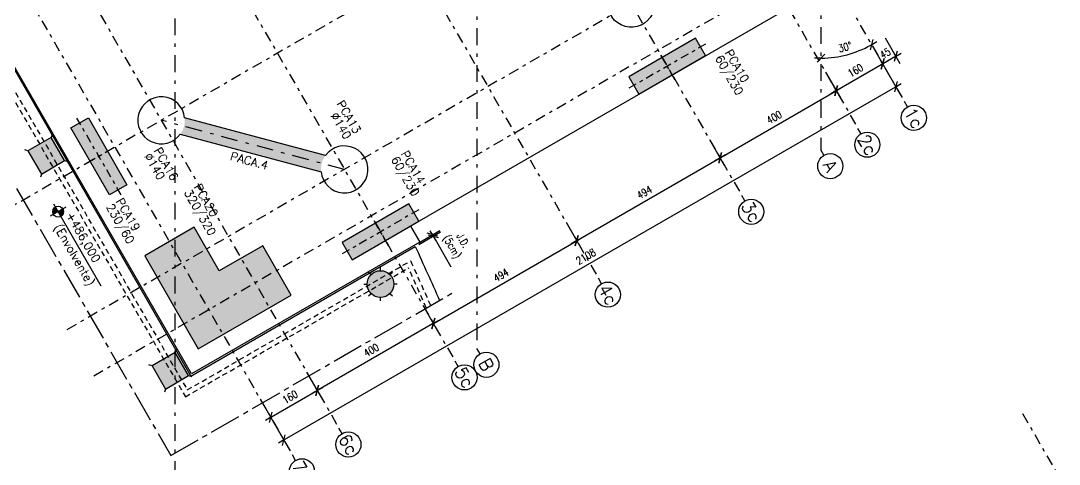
# Model space of a CAD drawing. Header units: metres. Extents: x 661733 to 661987, y 8168511 to 8168781.
# Drawn here: x 661874.62 to 661905.6, y 8168692.68 to 8168705.9 of the extents above; entities that cross this region are included whole.
import ezdxf
from ezdxf.enums import TextEntityAlignment as Align

# ---------------------------------------------------------------- set-up
doc = ezdxf.new("R2010")
doc.units = ezdxf.units.M
doc.header["$MEASUREMENT"] = 0
for name, pattern in [('SPX-CAMPANARIO$0$CENTER2', [1.125, 0.75, -0.125, 0.125, -0.125]), ('SPX-CAMPANARIO$0$DASHDOT2', [0.5, 0.25, -0.125, 0, -0.125]), ('SPX-CAMPANARIO$0$HIDDEN2', [0.1875, 0.125, -0.0625])]:
    doc.linetypes.add(name, pattern=pattern)
doc.layers.get('0').update_dxf_attribs({"linetype": 'CONTINUOUS'})
doc.layers.get('Defpoints').update_dxf_attribs({"linetype": 'CONTINUOUS'})
for name, color, linetype in [('SPX-CAMPANARIO$0$SP 00 Me1', 9, 'SPX-CAMPANARIO$0$DASHDOT2'), ('SPX-CAMPANARIO$0$SP0Me1', 9, 'SPX-CAMPANARIO$0$DASHDOT2'), ('SPX-CAMPANARIO$0$SP1CRT1', 3, 'CONTINUOUS'), ('SPX-CAMPANARIO$0$SP1INV1', 5, 'SPX-CAMPANARIO$0$HIDDEN2'), ('SPX-CAMPANARIO$0$SP1VST2', 1, 'CONTINUOUS'), ('SPX-CAMPANARIO$0$SP3HT2', 254, 'CONTINUOUS'), ('SPX-CAMPANARIO$0$SP4DIM1', 5, 'CONTINUOUS'), ('SPX-CAMPANARIO$0$SP4TN 1', 5, 'CONTINUOUS'), ('SPX-CAMPANARIO$0$SP4TXT 2', 2, 'CONTINUOUS')]:
    doc.layers.add(name, color=color, linetype=linetype)
doc.styles.add('SPX-CAMPANARIO$0$SP_T-Geral', font='romans.shx')
doc.styles.add('SPX-CAMPANARIO$0$SP_TD_w.8', font='romans.shx', dxfattribs={"width": 0.8})
doc.dimstyles.new('SPX-CAMPANARIO$0$SP_D125cm_18', dxfattribs={"dimtxt": 0.225, "dimasz": 0.025, "dimexe": 0.25, "dimexo": 0.125, "dimgap": 0.125, "dimtad": 1, "dimdec": 1, "dimlfac": 100, "dimdsep": 46, "dimtxsty": 'SPX-CAMPANARIO$0$SP_TD_w.8', "dimblk": 'SPX-CAMPANARIO$0$TIC', "dimcen": 0.0125, "dimdle": 0.125, "dimclrt": 2, "dimadec": 3, "dimazin": 2, "dimtfac": 1, "dimtdec": 1, "dimtmove": 0, "dimatfit": 3, "dimfxl": 0.2, "dimtolj": 1, "dimtzin": 0, "dimarcsym": 0})

# ---------------------------------------------------------------- blocks, each defined once
blk = doc.blocks.new('SPX-CAMPANARIO$0$SP_P_L')
at = {"layer": 'SPX-CAMPANARIO$0$SP3HT2', "ltscale": 10}
h = blk.add_hatch(color=256, dxfattribs=at)
h.dxf.hatch_style = 1
h.paths.add_polyline_path([(-2.349999999976717, 0.8500000089406967), (0.8499999999767169, 0.8500000089406967), (0.8499999999767169, -2.349999991245568), (-0.8499999999767169, -2.349999991245568), (-0.8499999999767169, -0.8499999912455678), (-2.349999999976717, -0.8499999921768904)])
at = {"layer": 'SPX-CAMPANARIO$0$SP1CRT1', "ltscale": 10}
blk.add_lwpolyline([(-2.349999999976717, 0.8500000089406967), (0.8499999999767169, 0.8500000089406967), (0.8499999999767169, -2.349999991245568), (-0.8499999999767169, -2.349999991245568), (-0.8499999999767169, -0.8499999912455678), (-2.349999999976717, -0.8499999921768904), (-2.349999999976717, 0.8500000089406967)], dxfattribs=at)
blk = doc.blocks.new('*U61')
at = {"layer": 'SPX-CAMPANARIO$0$SP 00 Me1', "color": 0, "linetype": 'Continuous'}
blk.add_line((8.374916364184052e-15, -0.1500000000000909), (0, 0), dxfattribs=at)
blk.add_circle((2.512474909253946e-14, -0.4500000000000455), 0.3, dxfattribs=at)
at = {"layer": 'SPX-CAMPANARIO$0$SP 00 Me1', "color": 0, "linetype": 'Continuous', "style": 'SPX-CAMPANARIO$0$SP_T-Geral'}
blk.add_attdef('EIXO?', text='', height=0.3, dxfattribs=at).set_placement((2.512474909253692e-14, -0.45), align=Align.MIDDLE_CENTER)
blk = doc.blocks.new('SPX-CAMPANARIO$0$TIC')
at = {"color": 2, "linetype": 'Continuous'}
blk.add_line((4.59619407771256, 4.596194077712564), (-4.596194077712553, -4.596194077712553), dxfattribs=at)
at = {"color": 5}
blk.add_line((-1, 0), (7.5, 0), dxfattribs=at)
blk = doc.blocks.new('*D84')
at = {"layer": 'Defpoints', "color": 0, "linetype": 'Continuous', "transparency": 16777216}
for p in [(13.48399029725782, -8.939339834902952), (14.24376710479954, -8.939339834902952), (13.48399029711001, -10.53933983918704)]:
    blk.add_point(p, dxfattribs=at)
at = {"layer": 'SPX-CAMPANARIO$0$SP4DIM1', "color": 0, "linetype": 'Continuous', "lineweight": -2, "transparency": 16777216}
for p, q in [((13.60899029725782, -8.939339834902952), (14.49376710479954, -8.939339834902952)), ((14.24376710479954, -10.51433983918704), (14.24376710479954, -8.964339834902953)), ((13.60899029711001, -10.53933983918704), (14.49376710479954, -10.53933983918704))]:
    blk.add_line(p, q, dxfattribs=at)
at = {"layer": 'SPX-CAMPANARIO$0$SP4DIM1', "color": 0, "linetype": 'Continuous', "lineweight": -2, "transparency": 16777216, "xscale": 0.025, "yscale": 0.025, "zscale": 0.025}
for p, rotation in [((14.24376710479954, -8.939339834902952), 90), ((14.24376710479954, -10.53933983918704), 270)]:
    blk.add_blockref('SPX-CAMPANARIO$0$TIC', p, dxfattribs=dict(at, rotation=rotation))
at = {"layer": 'SPX-CAMPANARIO$0$SP4DIM1', "color": 2, "linetype": 'Continuous', "transparency": 16777216, "insert": (14.00626710479954, -9.739339837044996), "char_height": 0.225, "attachment_point": 5, "rotation": 90, "style": 'SPX-CAMPANARIO$0$SP_TD_w.8'}
blk.add_mtext('\\A1;160', dxfattribs=at)
blk = doc.blocks.new('*D85')
at = {"layer": 'Defpoints', "color": 0, "linetype": 'Continuous', "transparency": 16777216}
for p in [(13.48399030228395, -4.939339837696919), (13.48399029725782, -8.939339834902952), (14.24376710479954, -8.939339834902952)]:
    blk.add_point(p, dxfattribs=at)
at = {"layer": 'SPX-CAMPANARIO$0$SP4DIM1', "color": 0, "linetype": 'Continuous', "lineweight": -2, "transparency": 16777216}
for p, q in [((13.60899030228395, -4.939339837696919), (14.49376710479954, -4.939339837696918)), ((14.24376710479954, -4.964339837696919), (14.24376710479954, -8.914339834902952)), ((13.60899029725782, -8.939339834902952), (14.49376710479954, -8.939339834902952))]:
    blk.add_line(p, q, dxfattribs=at)
at = {"layer": 'SPX-CAMPANARIO$0$SP4DIM1', "color": 0, "linetype": 'Continuous', "lineweight": -2, "transparency": 16777216, "xscale": 0.025, "yscale": 0.025, "zscale": 0.025}
for p, rotation in [((14.24376710479954, -4.939339837696918), 90), ((14.24376710479954, -8.939339834902952), 270)]:
    blk.add_blockref('SPX-CAMPANARIO$0$TIC', p, dxfattribs=dict(at, rotation=rotation))
at = {"layer": 'SPX-CAMPANARIO$0$SP4DIM1', "color": 2, "linetype": 'Continuous', "transparency": 16777216, "insert": (14.00626710479954, -6.939339836299939), "char_height": 0.225, "attachment_point": 5, "rotation": 90, "style": 'SPX-CAMPANARIO$0$SP_TD_w.8'}
blk.add_mtext('\\A1;400', dxfattribs=at)
blk = doc.blocks.new('*D86')
at = {"layer": 'Defpoints', "color": 0, "linetype": 'Continuous', "transparency": 16777216}
for p in [(13.48399030274024, -8.14971199663246e-09), (14.24376711082874, -8.14971187445103e-09), (13.48399030228395, -4.939339837696919)]:
    blk.add_point(p, dxfattribs=at)
at = {"layer": 'SPX-CAMPANARIO$0$SP4DIM1', "color": 0, "linetype": 'Continuous', "lineweight": -2, "transparency": 16777216}
for p, q in [((13.60899030274024, -8.149711976530927e-09), (14.49376711082874, -8.149711834247963e-09)), ((14.24376711082875, -4.914339837696918), (14.24376711082874, -0.02500000814971188)), ((13.60899030228395, -4.939339837696919), (14.49376711082875, -4.939339837696918))]:
    blk.add_line(p, q, dxfattribs=at)
at = {"layer": 'SPX-CAMPANARIO$0$SP4DIM1', "color": 0, "linetype": 'Continuous', "lineweight": -2, "transparency": 16777216, "xscale": 0.025, "yscale": 0.025, "zscale": 0.025}
for p, rotation in [((14.24376711082874, -8.14971187445103e-09), 90), ((14.24376711082875, -4.939339837696918), 270)]:
    blk.add_blockref('SPX-CAMPANARIO$0$TIC', p, dxfattribs=dict(at, rotation=rotation))
at = {"layer": 'SPX-CAMPANARIO$0$SP4DIM1', "color": 2, "linetype": 'Continuous', "transparency": 16777216, "insert": (14.00626711082874, -2.469669922923319), "char_height": 0.225, "attachment_point": 5, "rotation": 90, "style": 'SPX-CAMPANARIO$0$SP_TD_w.8'}
blk.add_mtext('\\A1;494', dxfattribs=at)
blk = doc.blocks.new('*D87')
at = {"layer": 'Defpoints', "color": 0, "linetype": 'Continuous', "transparency": 16777216}
for p in [(13.48399030319654, 4.93933982158227), (14.24376711268202, 4.939339821582271), (13.48399030274024, -8.14971176621029e-09)]:
    blk.add_point(p, dxfattribs=at)
at = {"layer": 'SPX-CAMPANARIO$0$SP4DIM1', "color": 0, "linetype": 'Continuous', "lineweight": -2, "transparency": 16777216}
for p, q in [((13.60899030319654, 4.93933982158227), (14.49376711268202, 4.939339821582271)), ((14.24376711268202, 0.02499999185028837), (14.24376711268202, 4.914339821582271)), ((13.60899030274024, -8.149711746108757e-09), (14.49376711268202, -8.149711603825794e-09))]:
    blk.add_line(p, q, dxfattribs=at)
at = {"layer": 'SPX-CAMPANARIO$0$SP4DIM1', "color": 0, "linetype": 'Continuous', "lineweight": -2, "transparency": 16777216, "xscale": 0.025, "yscale": 0.025, "zscale": 0.025}
for p, rotation in [((14.24376711268202, 4.939339821582271), 90), ((14.24376711268202, -8.149711644028861e-09), 270)]:
    blk.add_blockref('SPX-CAMPANARIO$0$TIC', p, dxfattribs=dict(at, rotation=rotation))
at = {"layer": 'SPX-CAMPANARIO$0$SP4DIM1', "color": 2, "linetype": 'Continuous', "transparency": 16777216, "insert": (14.00626711268202, 2.469669906716275), "char_height": 0.225, "attachment_point": 5, "rotation": 90, "style": 'SPX-CAMPANARIO$0$SP_TD_w.8'}
blk.add_mtext('\\A1;494', dxfattribs=at)
blk = doc.blocks.new('*D88')
at = {"layer": 'Defpoints', "color": 0, "linetype": 'Continuous', "transparency": 16777216}
for p in [(13.48399030791922, 8.939339820589357), (14.24376711685793, 8.939339820589357), (13.4839903075497, 4.93933982158227)]:
    blk.add_point(p, dxfattribs=at)
at = {"layer": 'SPX-CAMPANARIO$0$SP4DIM1', "color": 0, "linetype": 'Continuous', "lineweight": -2, "transparency": 16777216}
for p, q in [((13.60899030791922, 8.939339820589357), (14.49376711685793, 8.939339820589357)), ((14.24376711685793, 4.964339821582271), (14.24376711685793, 8.914339820589356)), ((13.6089903075497, 4.93933982158227), (14.49376711685793, 4.939339821582271))]:
    blk.add_line(p, q, dxfattribs=at)
at = {"layer": 'SPX-CAMPANARIO$0$SP4DIM1', "color": 0, "linetype": 'Continuous', "lineweight": -2, "transparency": 16777216, "xscale": 0.025, "yscale": 0.025, "zscale": 0.025}
for p, rotation in [((14.24376711685793, 8.939339820589357), 90), ((14.24376711685793, 4.939339821582271), 270)]:
    blk.add_blockref('SPX-CAMPANARIO$0$TIC', p, dxfattribs=dict(at, rotation=rotation))
at = {"layer": 'SPX-CAMPANARIO$0$SP4DIM1', "color": 2, "linetype": 'Continuous', "transparency": 16777216, "insert": (14.00626711685793, 6.939339821085809), "char_height": 0.225, "attachment_point": 5, "rotation": 90, "style": 'SPX-CAMPANARIO$0$SP_TD_w.8'}
blk.add_mtext('\\A1;400', dxfattribs=at)
blk = doc.blocks.new('*D89')
at = {"layer": 'Defpoints', "color": 0, "linetype": 'Continuous', "transparency": 16777216}
for p in [(13.48399030984539, 10.53933982207947), (14.24376711793706, 10.53933982207947), (13.48399031024753, 8.939339820589357)]:
    blk.add_point(p, dxfattribs=at)
at = {"layer": 'SPX-CAMPANARIO$0$SP4DIM1', "color": 0, "linetype": 'Continuous', "lineweight": -2, "transparency": 16777216}
for p, q in [((13.60899030984539, 10.53933982207947), (14.49376711793706, 10.53933982207947)), ((14.24376711793706, 8.964339820589357), (14.24376711793706, 10.51433982207947)), ((13.60899031024753, 8.939339820589357), (14.49376711793706, 8.939339820589357))]:
    blk.add_line(p, q, dxfattribs=at)
at = {"layer": 'SPX-CAMPANARIO$0$SP4DIM1', "color": 0, "linetype": 'Continuous', "lineweight": -2, "transparency": 16777216, "xscale": 0.025, "yscale": 0.025, "zscale": 0.025}
for p, rotation in [((14.24376711793706, 10.53933982207947), 90), ((14.24376711793706, 8.939339820589357), 270)]:
    blk.add_blockref('SPX-CAMPANARIO$0$TIC', p, dxfattribs=dict(at, rotation=rotation))
at = {"layer": 'SPX-CAMPANARIO$0$SP4DIM1', "color": 2, "linetype": 'Continuous', "transparency": 16777216, "insert": (14.00626711793706, 9.73933982133441), "char_height": 0.225, "attachment_point": 5, "rotation": 90, "style": 'SPX-CAMPANARIO$0$SP_TD_w.8'}
blk.add_mtext('\\A1;160', dxfattribs=at)
blk = doc.blocks.new('*D90')
at = {"layer": 'Defpoints', "color": 0, "linetype": 'Continuous', "transparency": 16777216}
for p in [(14.2667429655373, 10.53933982155154), (15.02651978441712, 10.53933982155154), (14.26674296359006, -10.53933983971497)]:
    blk.add_point(p, dxfattribs=at)
at = {"layer": 'SPX-CAMPANARIO$0$SP4DIM1', "color": 0, "linetype": 'Continuous', "lineweight": -2, "transparency": 16777216}
for p, q in [((14.3917429655373, 10.53933982155154), (15.27651978441712, 10.53933982155154)), ((15.02651978441712, -10.51433983971497), (15.02651978441712, 10.51433982155154)), ((14.39174296359006, -10.53933983971497), (15.27651978441712, -10.53933983971497))]:
    blk.add_line(p, q, dxfattribs=at)
at = {"layer": 'SPX-CAMPANARIO$0$SP4DIM1', "color": 0, "linetype": 'Continuous', "lineweight": -2, "transparency": 16777216, "xscale": 0.025, "yscale": 0.025, "zscale": 0.025}
for p, rotation in [((15.02651978441712, 10.53933982155154), 90), ((15.02651978441712, -10.53933983971497), 270)]:
    blk.add_blockref('SPX-CAMPANARIO$0$TIC', p, dxfattribs=dict(at, rotation=rotation))
at = {"layer": 'SPX-CAMPANARIO$0$SP4DIM1', "color": 2, "linetype": 'Continuous', "transparency": 16777216, "insert": (14.78901978441712, -9.081716714834616e-09), "char_height": 0.225, "attachment_point": 5, "rotation": 90, "style": 'SPX-CAMPANARIO$0$SP_TD_w.8'}
blk.add_mtext('\\A1;2108', dxfattribs=at)
blk = doc.blocks.new('*D91')
at = {"layer": 'Defpoints', "color": 0, "linetype": 'Continuous', "transparency": 16777216}
for p in [(10.53933982830495, 15.53933982923627), (12.40270331296169, 15.53933982830494), (11.19980247199786, 14.12650588083044), (-5.020952300990981, -14.63931541889906), (10.53933982830495, -14.63931541889906)]:
    blk.add_point(p, dxfattribs=at)
at = {"layer": 'SPX-CAMPANARIO$0$SP4DIM1', "color": 0, "linetype": 'Continuous', "lineweight": -2, "transparency": 16777216}
blk.add_arc((10.53933982830495, 12.3118997635086), 1.931063506137405, 60.74176849085688, 89.25823025154367, dxfattribs=at)
at = {"layer": 'SPX-CAMPANARIO$0$SP4DIM1', "color": 0, "linetype": 'Continuous', "lineweight": -2, "transparency": 16777216, "xscale": 0.025, "yscale": 0.025, "zscale": 0.025}
for p, rotation in [((10.53933982830495, 14.242963269646), 179.6291151257718), ((11.50487161808048, 13.98424979495194), 330.3708836166287)]:
    blk.add_blockref('SPX-CAMPANARIO$0$TIC', p, dxfattribs=dict(at, rotation=rotation))
at = {"layer": 'SPX-CAMPANARIO$0$SP4DIM1', "color": 2, "linetype": 'Continuous', "transparency": 16777216, "insert": (11.10060538719584, 14.40657125387501), "char_height": 0.225, "attachment_point": 5, "rotation": 344.99999937120026, "style": 'SPX-CAMPANARIO$0$SP_TD_w.8'}
blk.add_mtext('\\A1;30°', dxfattribs=at)
blk = doc.blocks.new('*D92')
at = {"layer": 'Defpoints', "color": 0, "linetype": 'Continuous', "transparency": 16777216}
for p in [(1.895115945769265, 15.53933982830494), (-14.63931542541832, 10.53933983085618), (15.53933983109891, 10.53933982271701), (13.39672653883932, 9.505170608980052), (15.53933983016759, 7.661843483356268)]:
    blk.add_point(p, dxfattribs=at)
at = {"layer": 'SPX-CAMPANARIO$0$SP4DIM1', "color": 0, "linetype": 'Continuous', "lineweight": -2, "transparency": 16777216}
blk.add_arc((10.55536997732336, 10.53933982406118), 3.023708497043206, 330.473722401157, 359.5262775443127, dxfattribs=at)
at = {"layer": 'SPX-CAMPANARIO$0$SP4DIM1', "color": 0, "linetype": 'Continuous', "lineweight": -2, "transparency": 16777216, "xscale": 0.025, "yscale": 0.025, "zscale": 0.025}
for p, rotation in [((13.57907847436657, 10.53933982324569), 89.76313876443008), ((13.17397834837051, 9.027485573753598), 240.2368611810396)]:
    blk.add_blockref('SPX-CAMPANARIO$0$TIC', p, dxfattribs=dict(at, rotation=rotation))
at = {"layer": 'SPX-CAMPANARIO$0$SP4DIM1', "color": 2, "linetype": 'Continuous', "transparency": 16777216, "insert": (13.24664072170028, 9.81821600011925), "char_height": 0.225, "attachment_point": 5, "rotation": 74.99999997273477, "style": 'SPX-CAMPANARIO$0$SP_TD_w.8'}
blk.add_mtext('\\A1;30°', dxfattribs=at)
blk = doc.blocks.new('*D94')
at = {"layer": 'Defpoints', "color": 0, "linetype": 'Continuous', "transparency": 16777216}
for p in [(13.48399031024752, 10.98942108435192), (13.48399030984539, 10.53933982207947), (14.24376711793708, 10.53933982207947)]:
    blk.add_point(p, dxfattribs=at)
at = {"layer": 'SPX-CAMPANARIO$0$SP4DIM1', "color": 0, "linetype": 'Continuous', "lineweight": -2, "transparency": 16777216}
for p, q in [((13.60899031024752, 10.98942108435192), (14.49376711793708, 10.98942108435192)), ((14.24376711793708, 10.96442108435192), (14.24376711793708, 10.56433982207947)), ((13.60899030984539, 10.53933982207947), (14.49376711793708, 10.53933982207947))]:
    blk.add_line(p, q, dxfattribs=at)
at = {"layer": 'SPX-CAMPANARIO$0$SP4DIM1', "color": 0, "linetype": 'Continuous', "lineweight": -2, "transparency": 16777216, "xscale": 0.025, "yscale": 0.025, "zscale": 0.025}
for p, rotation in [((14.24376711793708, 10.98942108435192), 90), ((14.24376711793708, 10.53933982207947), 270)]:
    blk.add_blockref('SPX-CAMPANARIO$0$TIC', p, dxfattribs=dict(at, rotation=rotation))
at = {"layer": 'SPX-CAMPANARIO$0$SP4DIM1', "color": 2, "linetype": 'Continuous', "transparency": 16777216, "insert": (14.00626711793708, 10.76438045321569), "char_height": 0.225, "attachment_point": 5, "rotation": 90, "style": 'SPX-CAMPANARIO$0$SP_TD_w.8'}
blk.add_mtext('\\A1;45', dxfattribs=at)
blk = doc.blocks.new('SPX-CAMPANARIO$0$SP_P_60_230')
at = {"layer": 'SPX-CAMPANARIO$0$SP3HT2', "linetype": 'Continuous'}
h = blk.add_hatch(color=256, dxfattribs=at)
h.dxf.hatch_style = 1
h.paths.add_polyline_path([(-0.3000000007450581, -1.230000001378357), (0.2999999998137355, -1.230000001378357), (0.300000000745058, 1.069999998621642), (-0.2999999998137355, 1.069999998621642)])
at = {"layer": 'SPX-CAMPANARIO$0$SP0Me1'}
for p, q in [((-5.551115123125783e-17, 1.239999995753169), (9.313225746154785e-10, -1.399999999441206)), ((0.4699999978765845, -0.0800000013783575), (-0.469999996945262, -0.0800000013783575))]:
    blk.add_line(p, q, dxfattribs=at)
at = {"layer": 'SPX-CAMPANARIO$0$SP1CRT1', "ltscale": 10}
blk.add_lwpolyline([(-0.3000000007450581, -1.230000001378357), (0.2999999998137355, -1.230000001378357), (0.300000000745058, 1.069999998621642), (-0.2999999998137355, 1.069999998621642)], close=True, dxfattribs=at)
blk = doc.blocks.new('*D51')
at = {"layer": 'Defpoints', "color": 0, "linetype": 'Continuous', "transparency": 16777216}
for p in [(661886.9247076102, 8168699.480865036), (661886.3617031341, 8168699.213549279), (661886.386703135, 8168699.170248007)]:
    blk.add_point(p, dxfattribs=at)
at = {"layer": 'SPX-CAMPANARIO$0$SP4DIM1', "color": 0, "linetype": 'Continuous', "lineweight": -2, "transparency": 16777216}
for p, q in [((661886.4699563095, 8168699.276049279), (661887.1162139601, 8168699.649166308)), ((661886.4949563104, 8168699.232748007), (661887.141213961, 8168699.605865037)), ((661886.8872076091, 8168699.545816943), (661886.8747076094, 8168699.567467578)), ((661886.8997076093, 8168699.524166308), (661886.9247076102, 8168699.480865037)), ((661886.9372076103, 8168699.459214401), (661887.4518504683, 8168698.567826824))]:
    blk.add_line(p, q, dxfattribs=at)
at = {"layer": 'SPX-CAMPANARIO$0$SP4DIM1', "color": 0, "linetype": 'Continuous', "lineweight": -2, "transparency": 16777216, "xscale": 0.025, "yscale": 0.025, "zscale": 0.025}
for p, rotation in [((661886.9247076102, 8168699.480865037), 120.0000000184052), ((661886.8997076093, 8168699.524166308), 300.0000000184053)]:
    blk.add_blockref('SPX-CAMPANARIO$0$TIC', p, dxfattribs=dict(at, rotation=rotation))
at = {"layer": 'SPX-CAMPANARIO$0$SP4DIM1', "color": 2, "linetype": 'Continuous', "transparency": 16777216, "insert": (661887.6198734762, 8168699.244659582), "char_height": 0.225, "attachment_point": 5, "rotation": 300.0000000184053, "style": 'SPX-CAMPANARIO$0$SP_TD_w.8'}
blk.add_mtext('\\A1;J.D.\\P(5cm)', dxfattribs=at)
blk = doc.blocks.new('SPX-CAMPANARIO$0$PILAR')
at = {"layer": 'SPX-CAMPANARIO$0$SP3HT2', "linetype": 'Continuous'}
h = blk.add_hatch(color=256, dxfattribs=at)
h.dxf.hatch_style = 1
edge = h.paths.add_edge_path()
edge.add_arc((-6743374.729457063, 4657573.214793112), 0.6999999999827026, -3.81666561775622e-14, 360)
at = {"layer": 'SPX-CAMPANARIO$0$SP3HT2'}
h = blk.add_hatch(color=256, dxfattribs=at)
h.dxf.hatch_style = 1
h.paths.add_polyline_path([(-6743375.224431809, 4657572.719818367, -0.09155635193486063), (-6743375.368564808, 4657572.929238758), (-6743378.443902706, 4657569.853900857, -0.09155635130964639), (-6743378.234482314, 4657569.709767859)])
h.paths.add_polyline_path([(-6743375.015011419, 4657572.575685368, -0.09155635213007644), (-6743375.22443181, 4657572.719818367), (-6743378.234482314, 4657569.709767859, -0.09155635238398802), (-6743378.090349317, 4657569.500347466)])
at = {"layer": 'SPX-CAMPANARIO$0$SP3HT2', "linetype": 'Continuous'}
h = blk.add_hatch(color=256, dxfattribs=at)
h.dxf.hatch_style = 1
edge = h.paths.add_edge_path()
edge.add_arc((-6743378.729457062, 4657569.214793111), 0.6999999999827026, -3.81666561775622e-14, 360)
at = {"layer": 'SPX-CAMPANARIO$0$SP 00 Me1', "ltscale": 2}
blk.add_line((-6743378.729457062, 4657569.214793111), (-6743374.729457063, 4657573.214793112), dxfattribs=at)
at = {"layer": 'SPX-CAMPANARIO$0$SP1CRT1'}
for p, q in [((-6743375.368564808, 4657572.929238758), (-6743378.443902706, 4657569.853900856)), ((-6743378.090349315, 4657569.500347466), (-6743375.015011418, 4657572.575685366))]:
    blk.add_line(p, q, dxfattribs=at)
at = {"layer": 'SPX-CAMPANARIO$0$SP1CRT1', "ltscale": 10}
for centre, start, end in [((-6743374.729457063, 4657573.214793112), 245.9248324788703, 204.0751675803867), ((-6743378.729457062, 4657569.214793111), 65.92483217262922, 24.07516739542888)]:
    blk.add_arc(centre, 0.6999999999827026, start, end, dxfattribs=at)
blk = doc.blocks.new('SPX-CAMPANARIO$0$SP_EIXOS_CAMP')
at = {"layer": 'SPX-CAMPANARIO$0$SP0Me1', "ltscale": 2}
for p, q in [((1.895115945769266, 15.53933982830494), (15.53933983016759, 7.661843483356268)), ((-14.63931542541832, 13.23869983571336), (15.53933983016759, -4.18495492732394)), ((-14.63931542541832, 2.824551025020269), (15.53933983016759, -14.59910373801703))]:
    blk.add_line(p, q, dxfattribs=at)
at = {"layer": 'SPX-CAMPANARIO$0$SP0Me1', "ltscale": 1.25}
for p, q in [((4.939339827746153, 15.53933982830495), (4.939339828650505, -14.63931541889906)), ((8.93933982681483, 15.53933982830495), (8.93933982681483, -14.63931541889906)), ((10.53933982830495, 15.53933982923627), (10.53933982830495, -14.63931541889906)), ((-14.63931542541832, 10.53933983085618), (15.53933983109891, 10.53933982271701)), ((-14.63931542541832, 8.939339843335901), (15.53933983016759, 8.939339835196733)), ((-14.63931542541832, 4.939339844240252), (15.53933983109891, 4.939339835196733)), ((-14.63931542541832, 3.509524878347265e-09), (15.53933983016759, -3.725290298461914e-09)), ((-14.63931542541832, -4.939339816786047), (15.53933983016759, -4.939339824020863)), ((-14.63931542541832, -8.939339815881695), (15.53933983203024, -8.939339824020863)), ((-14.63931542541832, -10.53933982200145), (15.53933983109891, -10.53933982923627))]:
    blk.add_line(p, q, dxfattribs=at)
at = {"layer": 'SPX-CAMPANARIO$0$SP0Me1'}
ref = blk.add_blockref('*U61', (15.53933733142912, 10.53933983109891), dxfattribs=dict(at, xscale=1.25, yscale=1.25, zscale=1.25, rotation=90))
ref.add_attrib('EIXO?', '1c', dxfattribs={"layer": 'SPX-CAMPANARIO$0$SP 00 Me1', "color": 0, "linetype": 'Continuous', "height": 0.3749999999999998, "rotation": 5.336085289072461e-08, "style": 'SPX-CAMPANARIO$0$SP_T-Geral'}).set_placement((16.10183733166195, 10.53933983109891), align=Align.MIDDLE_CENTER)
ref = blk.add_blockref('*U61', (15.53933733142912, 8.939339843578637), dxfattribs=dict(at, xscale=1.25, yscale=1.25, zscale=1.25, rotation=90))
ref.add_attrib('EIXO?', '2c', dxfattribs={"layer": 'SPX-CAMPANARIO$0$SP 00 Me1', "color": 0, "linetype": 'Continuous', "height": 0.3749999999999998, "rotation": 5.336085289072461e-08, "style": 'SPX-CAMPANARIO$0$SP_T-Geral'}).set_placement((16.10183733107988, 8.939339843578637), align=Align.MIDDLE_CENTER)
ref = blk.add_blockref('*U61', (15.53933733142913, 7.661843491738171), dxfattribs=dict(at, xscale=1.25, yscale=1.25, zscale=1.25, rotation=90))
ref.add_attrib('EIXO?', 'A', dxfattribs={"layer": 'SPX-CAMPANARIO$0$SP 00 Me1', "color": 0, "linetype": 'Continuous', "height": 0.3749999999999998, "rotation": 5.336085289072461e-08, "style": 'SPX-CAMPANARIO$0$SP_T-Geral'}).set_placement((16.10183733107988, 7.661843491738171), align=Align.MIDDLE_CENTER)
ref = blk.add_blockref('*U61', (15.53933733142912, 4.939339843578637), dxfattribs=dict(at, xscale=1.25, yscale=1.25, zscale=1.25, rotation=90))
ref.add_attrib('EIXO?', '3c', dxfattribs={"layer": 'SPX-CAMPANARIO$0$SP 00 Me1', "color": 0, "linetype": 'Continuous', "height": 0.3749999999999998, "rotation": 5.336085289072461e-08, "style": 'SPX-CAMPANARIO$0$SP_T-Geral'}).set_placement((16.10183733282611, 4.939339843578637), align=Align.MIDDLE_CENTER)
ref = blk.add_blockref('*U61', (15.53933733142912, 3.725290298461914e-09), dxfattribs=dict(at, xscale=1.25, yscale=1.25, zscale=1.25, rotation=90))
ref.add_attrib('EIXO?', '4c', dxfattribs={"layer": 'SPX-CAMPANARIO$0$SP 00 Me1', "color": 0, "linetype": 'Continuous', "height": 0.3749999999999998, "rotation": 5.336085289072461e-08, "style": 'SPX-CAMPANARIO$0$SP_T-Geral'}).set_placement((16.1018373304978, 4.889443516731262e-09), align=Align.MIDDLE_CENTER)
ref = blk.add_blockref('*U61', (15.53933733142913, -4.184953484676612), dxfattribs=dict(at, xscale=1.25, yscale=1.25, zscale=1.25, rotation=90))
ref.add_attrib('EIXO?', 'B', dxfattribs={"layer": 'SPX-CAMPANARIO$0$SP 00 Me1', "color": 0, "linetype": 'Continuous', "height": 0.3749999999999998, "rotation": 5.336085289072461e-08, "style": 'SPX-CAMPANARIO$0$SP_T-Geral'}).set_placement((16.10183733107988, -4.184953484676612), align=Align.MIDDLE_CENTER)
ref = blk.add_blockref('*U61', (15.53933733142912, -4.939339815638959), dxfattribs=dict(at, xscale=1.25, yscale=1.25, zscale=1.25, rotation=90))
ref.add_attrib('EIXO?', '5c', dxfattribs={"layer": 'SPX-CAMPANARIO$0$SP 00 Me1', "color": 0, "linetype": 'Continuous', "height": 0.3749999999999998, "rotation": 5.336085289072461e-08, "style": 'SPX-CAMPANARIO$0$SP_T-Geral'}).set_placement((16.10183733107988, -4.939339815638959), align=Align.MIDDLE_CENTER)
ref = blk.add_blockref('*U61', (15.53933733236045, -8.93933981563896), dxfattribs=dict(at, xscale=1.25, yscale=1.25, zscale=1.25, rotation=90))
ref.add_attrib('EIXO?', '6c', dxfattribs={"layer": 'SPX-CAMPANARIO$0$SP 00 Me1', "color": 0, "linetype": 'Continuous', "height": 0.3749999999999998, "rotation": 5.336085289072461e-08, "style": 'SPX-CAMPANARIO$0$SP_T-Geral'}).set_placement((16.1018373320112, -8.93933981563896), align=Align.MIDDLE_CENTER)
ref = blk.add_blockref('*U61', (15.53933733236045, -10.53933982178569), dxfattribs=dict(at, xscale=1.25, yscale=1.25, zscale=1.25, rotation=90))
ref.add_attrib('EIXO?', '7c', dxfattribs={"layer": 'SPX-CAMPANARIO$0$SP 00 Me1', "color": 0, "linetype": 'Continuous', "height": 0.3749999999999998, "rotation": 5.336085289072461e-08, "style": 'SPX-CAMPANARIO$0$SP_T-Geral'}).set_placement((16.10183733259328, -10.53933982178569), align=Align.MIDDLE_CENTER)
at = {"layer": 'SPX-CAMPANARIO$0$SP4DIM1', "linetype": 'Continuous'}
for base, line1, line2, picture, middle in [((13.39672653883932, 9.505170608980052), ((1.895115945769266, 15.53933982830494), (15.53933983016759, 7.661843483356268)), ((-14.63931542541832, 10.53933983085618), (15.53933983109891, 10.53933982271701)), '*D92', (13.24664072170028, 9.818216000119248)), ((11.19980247199786, 14.12650588083044), ((10.53933982830495, 15.53933982923627), (10.53933982830495, -14.63931541889906)), ((12.40270331296169, 15.53933982830494), (-5.020952300990981, -14.63931541889906)), '*D91', (11.10060538719584, 14.40657125387501))]:
    dim = blk.add_angular_dim_2l(base=base, line1=line1, line2=line2, dimstyle='SPX-CAMPANARIO$0$SP_D125cm_18', dxfattribs=at)
    dim.commit()
    dim.dimension.update_dxf_attribs({"geometry": picture, "text_midpoint": middle})
dim = blk.add_linear_dim(base=(14.24376711793708, 10.53933982207947), p1=(13.48399031024752, 10.98942108435192), p2=(13.48399030984539, 10.53933982207947), angle=270.0000000386435, dimstyle='SPX-CAMPANARIO$0$SP_D125cm_18', dxfattribs=at)
dim.commit()
dim.dimension.update_dxf_attribs({"geometry": '*D94', "text_midpoint": (14.24376711793708, 10.76438045321569), "dimtype": 128})
for base, p1, p2, angle, picture, middle in [((14.24376711793706, 10.53933982207947), (13.48399031024752, 8.939339820589353), (13.48399030984539, 10.53933982207947), 89.99999996135651, '*D89', (14.00626711793706, 9.73933982133441)), ((14.24376711685793, 8.939339820589357), (13.48399030754969, 4.939339821582268), (13.48399030791921, 8.939339820589353), 89.99999996135651, '*D88', (14.00626711685793, 6.939339821085809)), ((14.24376710479954, -8.939339834902952), (13.48399030228394, -4.939339837696918), (13.48399029725781, -8.939339834902949), 269.9999999613565, '*D85', (14.00626710479954, -6.939339836299939)), ((14.24376710479954, -8.939339834902952), (13.48399029711, -10.53933983918703), (13.48399029725781, -8.939339834902949), 89.99999996135651, '*D84', (14.00626710479954, -9.739339837044996))]:
    dim = blk.add_linear_dim(base=base, p1=p1, p2=p2, angle=angle, dimstyle='SPX-CAMPANARIO$0$SP_D125cm_18', dxfattribs=at)
    dim.commit()
    dim.dimension.update_dxf_attribs({"geometry": picture, "text_midpoint": middle})
for base, p1, p2, picture, middle in [((15.02651978441712, 10.53933982155154), (14.26674296359005, -10.53933983971496), (14.2667429655373, 10.53933982155154), '*D90', (14.78901978441712, -9.081716714834616e-09)), ((14.24376711268202, 4.939339821582271), (13.48399030274024, -8.149711766210287e-09), (13.48399030319653, 4.939339821582268), '*D87', (14.00626711268202, 2.469669906716275)), ((14.24376711082874, -8.14971187445103e-09), (13.48399030228394, -4.939339837696918), (13.48399030274024, -8.149711996632456e-09), '*D86', (14.00626711082874, -2.469669922923319))]:
    dim = blk.add_linear_dim(base=base, p1=p1, p2=p2, angle=89.99999996135651, dimstyle='SPX-CAMPANARIO$0$SP_D125cm_18', override={"dimdec": 0}, dxfattribs=at)
    dim.commit()
    dim.dimension.update_dxf_attribs({"geometry": picture, "text_midpoint": middle})
blk = doc.blocks.new('SPX-CAMPANARIO')
at = {"layer": 'SPX-CAMPANARIO$0$SP3HT2'}
h = blk.add_hatch(color=256, dxfattribs=at)
h.dxf.hatch_style = 1
h.paths.add_polyline_path([(661874.8318955182, 8168702.025928356), (661875.2318955181, 8168701.333108034), (661875.9247158424, 8168701.733108035), (661875.5247158424, 8168702.425928357)])
h = blk.add_hatch(color=256, dxfattribs=at)
h.dxf.hatch_style = 1
edge = h.paths.add_edge_path()
edge.add_arc((661885.3490343872, 8168698.051534441), 0.3999999996487755, 0, 360)
h = blk.add_hatch(color=256, dxfattribs=at)
h.dxf.hatch_style = 1
h.paths.add_polyline_path([(661878.5324051924, 8168695.616457596), (661878.9324051923, 8168694.923637275), (661879.6252255165, 8168695.323637276), (661879.2252255166, 8168696.016457598)])
at = {"layer": 'SPX-CAMPANARIO$0$SP1CRT1'}
for points in [[(661874.8318955182, 8168702.025928356), (661875.2318955181, 8168701.333108034), (661875.9247158424, 8168701.733108035), (661875.5247158424, 8168702.425928357)], [(661878.5324051924, 8168695.616457596), (661878.9324051923, 8168694.923637275), (661879.6252255165, 8168695.323637276), (661879.2252255166, 8168696.016457598)]]:
    blk.add_lwpolyline(points, close=True, dxfattribs=at)
blk.add_circle((661885.3490343872, 8168698.051534441), 0.3999999996487755, dxfattribs=at)
at = {"layer": 'SPX-CAMPANARIO$0$SP1INV1', "ltscale": 1.25}
for points in [[(661873.438787342, 8168705.538862495), (661879.5834572623, 8168694.895982014), (661886.2509017503, 8168698.745432891, -0.002630943230958099), (661886.8486640758, 8168697.413807956, -0.002630943230958099)], [(661873.3088835301, 8168705.463862495), (661879.5285534514, 8168694.691078203), (661886.1827445515, 8168698.532877231, -0.002361879825541569), (661886.7180133128, 8168697.338376702, -0.002361879825541569)]]:
    blk.add_lwpolyline(points, format="xyb", dxfattribs=at)
at = {"layer": 'SPX-CAMPANARIO$0$SP1VST2'}
for p, q in [((661875.5505977457, 8168702.522520941), (661875.5247158429, 8168702.425928356)), ((661874.8318955174, 8168702.025928355), (661874.7353029357, 8168702.051810261)), ((661875.9247158432, 8168701.733108035), (661876.0213084248, 8168701.70722613)), ((661875.2318955198, 8168701.333108035), (661875.2060136148, 8168701.23651545)), ((661885.3490343874, 8168698.451534441), (661885.3490343875, 8168698.55153444)), ((661884.9954809963, 8168698.405087831), (661885.0661916747, 8168698.334377154)), ((661885.6318770994, 8168698.334377153), (661885.7025877777, 8168698.405087831)), ((661884.8490343867, 8168698.05153444), (661884.9490343865, 8168698.051534439)), ((661885.8490343874, 8168698.05153444), (661885.7490343857, 8168698.051534439)), ((661884.9954809967, 8168697.697981051), (661885.066191674, 8168697.768691727)), ((661885.3490343874, 8168697.551534441), (661885.3490343875, 8168697.651534441)), ((661885.631877099, 8168697.768691728), (661885.7025877777, 8168697.69798105)), ((661879.2511074198, 8168696.113050181), (661879.2252255171, 8168696.016457597)), ((661878.5324051916, 8168695.616457595), (661878.4358126099, 8168695.642339502)), ((661879.6252255173, 8168695.323637276), (661879.7218180989, 8168695.297755371)), ((661878.9324051939, 8168694.923637276), (661878.9065232889, 8168694.827044691))]:
    blk.add_line(p, q, dxfattribs=at)
blk.add_lwpolyline([(661886.2457681979, 8168699.78169952), (661886.5207681989, 8168699.305385545), (661879.7115661537, 8168695.374090903), (661867.7722263063, 8168716.053634095), (661874.4223632951, 8168719.893092481), (661874.6973632938, 8168719.416778509), (661888.2504555276, 8168727.24165997), (661899.6397953717, 8168707.514744726)], close=True, dxfattribs=at)
at = {"layer": 'SPX-CAMPANARIO$0$SP1VST2', "linetype": 'SPX-CAMPANARIO$0$CENTER2', "ltscale": 1.25}
blk.add_lwpolyline([(661873.5400693477, 8168721.464588195), (661865.3517006468, 8168716.737031312), (661879.0931426781, 8168692.93615558), (661887.4792693524, 8168697.777888082)], dxfattribs=at)
at = {"layer": 'SPX-CAMPANARIO$0$SP1VST2'}
blk.add_lwpolyline([(661873.6985949622, 8168705.688862495), (661879.693264884, 8168695.305789636), (661886.3867031429, 8168699.170248022, -0.003167228024632504), (661887.109960714, 8168697.56466764, -0.003167228024632504)], format="xyb", dxfattribs=at)
at = {"layer": 'SPX-CAMPANARIO$0$SP4TN 1', "color": 9}
for p, q in [((661875.9656195021, 8168700.34648032), (661875.497965784, 8168700.076480321)), ((661875.596792643, 8168700.445307179), (661877.006228045, 8168698.004093456))]:
    blk.add_line(p, q, dxfattribs=at)
blk.add_circle((661875.731792643, 8168700.211480319), 0.1619999999999986, dxfattribs=at)
for points in [[(661875.731792643, 8168700.211480319), (661875.650792643, 8168700.351776435), (661875.5753126589, 8168700.253409007)], [(661875.731792643, 8168700.211480319), (661875.8720887585, 8168700.292480319), (661875.888272627, 8168700.169551634)], [(661875.731792643, 8168700.211480319), (661875.5914965277, 8168700.13048032), (661875.5753126589, 8168700.253409007)], [(661875.731792643, 8168700.211480319), (661875.812792643, 8168700.071184206), (661875.888272627, 8168700.169551634)]]:
    blk.add_solid(points, dxfattribs=at)
at = {"xscale": -1, "rotation": 300.000000083461}
blk.add_blockref('SPX-CAMPANARIO$0$PILAR', (-6743369.800806772, 11679859.08037284), dxfattribs=at)
at = {"rotation": 119.9999999372962}
blk.add_blockref('SPX-CAMPANARIO$0$PILAR', (1323768.177850336, 16337423.36588876), dxfattribs=at)
at = {"layer": 'SPX-CAMPANARIO$0$SP 00 Me1', "linetype": 'Continuous', "rotation": 300.000000039103}
for p in [(661884.0816678202, 8168711.683532421), (661904.081667843, 8168677.042516284)]:
    blk.add_blockref('SPX-CAMPANARIO$0$SP_EIXOS_CAMP', p, dxfattribs=at)
at = {"layer": 'SPX-CAMPANARIO$0$SP1CRT1', "rotation": 300.000000039103}
for p in [(661893.9732135499, 8168704.58955234), (661885.4180260119, 8168699.650212508)]:
    blk.add_blockref('SPX-CAMPANARIO$0$SP_P_60_230', p, dxfattribs=at)
at = {"layer": 'SPX-CAMPANARIO$0$SP1CRT1', "xscale": -1}
for name, p, rotation in [('SPX-CAMPANARIO$0$SP_P_60_230', (661876.9876877298, 8168701.791986698), 209.9999999799353), ('SPX-CAMPANARIO$0$SP_P_L', (661880.2240017202, 8168697.286526475), 120.0000000391031)]:
    blk.add_blockref(name, p, dxfattribs=dict(at, rotation=rotation))
at = {"layer": 'SPX-CAMPANARIO$0$SP4TN 1', "insert": (661875.8920927874, 8168700.07249594), "char_height": 0.25, "attachment_point": 7, "rotation": 300.00000003910304, "style": 'SPX-CAMPANARIO$0$SP_T-Geral'}
blk.add_mtext_dynamic_manual_height_columns('+486,000', width=1.269714283868041, gutter_width=12.5, heights=[0], dxfattribs=at)
at = {"layer": 'SPX-CAMPANARIO$0$SP4TXT 2', "line_spacing_factor": 0.8, "style": 'SPX-CAMPANARIO$0$SP_T-Geral'}
for s, insert, char_height, attachment_point, rotation in [('PCA10\\P60/230', (661895.5379269951, 8168704.915589894), 0.2499999999999999, 4, 300.00000013960664), ('PCA13\\P%%C140', (661884.5314399576, 8168702.485765289), 0.25, 6, 300.0000000301833), ('PCA16\\P%%C140', (661878.5424851099, 8168702.016627933), 0.2499999999999999, 4, 300.0000000390528), ('PACA.4', (661881.4691449488, 8168701.848969478), 0.25, 2, 345.00000014612203), ('PCA14\\P60/230', (661885.8724874862, 8168701.89926288), 0.2499999999999999, 4, 300.00000013960664), ('PCA20\\P320/320', (661879.6973254108, 8168700.907713439), 0.25, 4, 300.0000000369936), ('PCA19\\P230/60', (661877.3708775708, 8168700.482522438), 0.25, 4, 300.00000001222276), ('(Envolvente)', (661876.185885898, 8168698.902550043), 0.25, 5, 300.00000003910304)]:
    blk.add_mtext(s, dxfattribs=dict(at, insert=insert, char_height=char_height, attachment_point=attachment_point, rotation=rotation))
at = {"layer": 'SPX-CAMPANARIO$0$SP4DIM1', "linetype": 'Continuous'}
dim = blk.add_linear_dim(base=(661886.9247076102, 8168699.480865036), p1=(661886.3617031351, 8168699.21354928), p2=(661886.3867031354, 8168699.170248008), angle=120.0000000184052, text='J.D.\\P(<>cm)', dimstyle='SPX-CAMPANARIO$0$SP_D125cm_18', override={"dimdec": 0}, dxfattribs=at)
dim.commit()
dim.dimension.update_dxf_attribs({"geometry": '*D51', "text_midpoint": (661887.6198734757, 8168699.244659581)})

msp = doc.modelspace()

# ---------------------------------------------------------------- block references
msp.add_blockref('SPX-CAMPANARIO', (0, 0))

doc.saveas('drawing.dxf')
